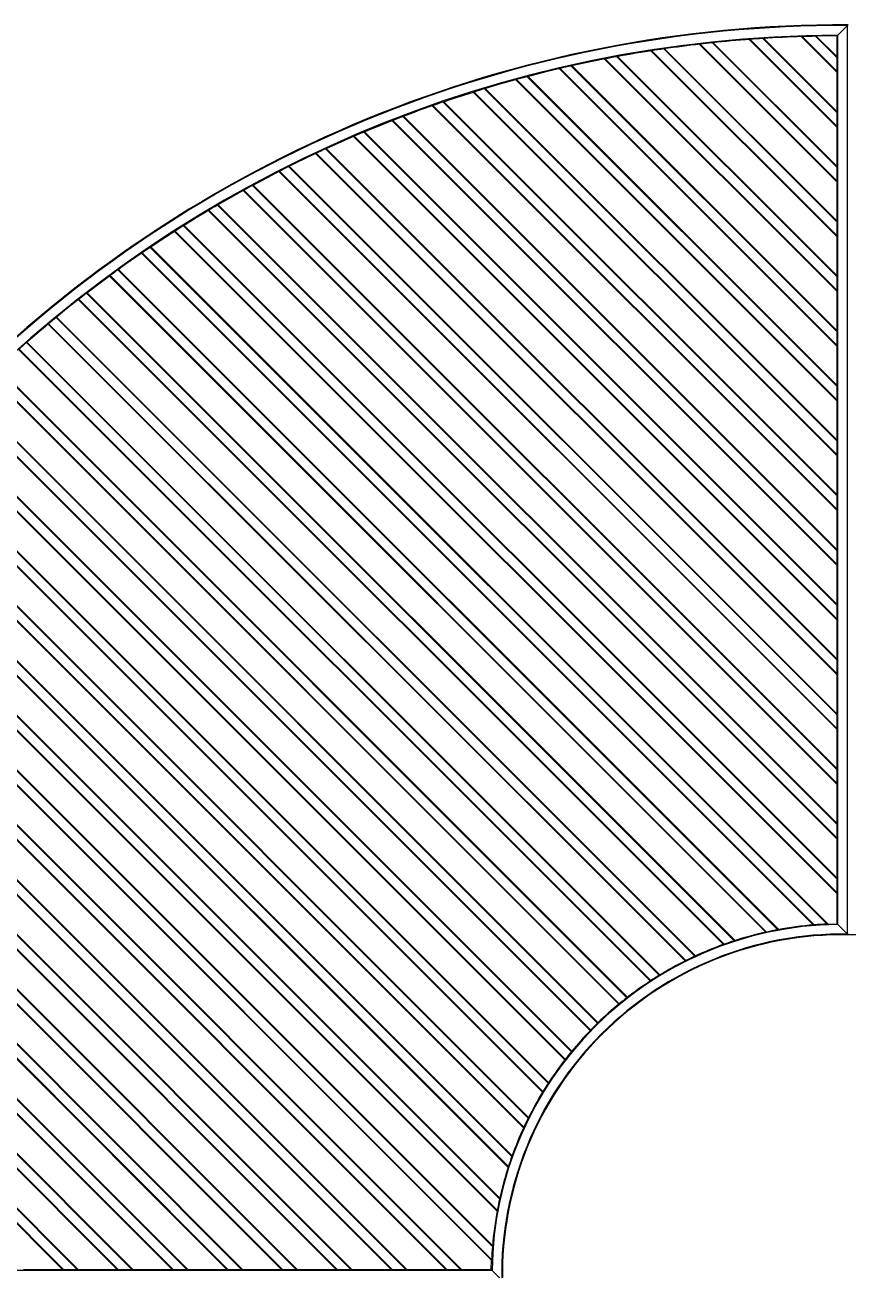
# Model space of a CAD drawing. Header units: millimetres. Extents: x -3019 to 2921, y -1257 to 2943.
# Drawn here: x -2179 to -1584, y 1288 to 2189 of the extents above; entities that cross this region are included whole.
import ezdxf

# ---------------------------------------------------------------- set-up
doc = ezdxf.new("R2010")
doc.units = ezdxf.units.MM

msp = doc.modelspace()

# ---------------------------------------------------------------- linework, layer by layer
for p, q in [((-1617.56, 2180.04), (-1591.56, 2154.04)), ((-1616.88, 2180.06), (-1591.56, 2154.74)), ((-1591.57, 2180.53), (-1607.24, 2180.32)), ((-1607.24, 2180.32), (-1591.56, 2164.64)), ((-1606.55, 2180.34), (-1591.56, 2165.35)), ((-1591.56, 2165.35), (-1591.56, 2180.53)), ((-1591.07, 2181.03), (-1584.07, 2188.03)), ((-1591.06, 2181.04), (-1584.06, 2188.04)), ((-1591.06, 1538.04), (-1591.06, 2181.04)), ((-1584.06, 1531.04), (-1584.06, 2188.04)), ((-1716.87, 2171.16), (-1591.56, 2045.85)), ((-1716.26, 2171.25), (-1591.56, 2046.56)), ((-1691.24, 2174.52), (-1591.56, 2074.84)), ((-1690.61, 2174.59), (-1591.56, 2075.55)), ((-1681.7, 2175.58), (-1591.56, 2085.45)), ((-1681.06, 2175.65), (-1591.56, 2086.16)), ((-1655.11, 2177.99), (-1591.56, 2114.44)), ((-1654.46, 2178.04), (-1591.56, 2115.15)), ((-1645.2, 2178.68), (-1591.56, 2125.05)), ((-1644.54, 2178.73), (-1591.56, 2125.75)), ((-1759.76, 2163.84), (-1591.56, 1995.65)), ((-1759.17, 2163.95), (-1591.56, 1996.35)), ((-1750.85, 2165.54), (-1591.56, 2006.25)), ((-1750.25, 2165.65), (-1591.56, 2006.96)), ((-1726.09, 2169.77), (-1591.56, 2035.24)), ((-1725.48, 2169.86), (-1591.56, 2035.95)), ((-1591.56, 2165.35), (-1591.56, 2164.64)), ((-1591.56, 2154.74), (-1591.56, 2164.64)), ((-1792.34, 2156.82), (-1591.56, 1956.05)), ((-1791.77, 2156.96), (-1591.56, 1956.75)), ((-1783.72, 2158.8), (-1591.56, 1966.65)), ((-1783.14, 2158.93), (-1591.56, 1967.36)), ((-1591.56, 2154.74), (-1591.56, 2154.04)), ((-1591.56, 2125.75), (-1591.56, 2154.04)), ((-1823.92, 2148.8), (-1591.56, 1916.45)), ((-1823.36, 2148.95), (-1591.56, 1917.16)), ((-1815.56, 2151.05), (-1591.56, 1927.06)), ((-1815, 2151.19), (-1591.56, 1927.76)), ((-1854.55, 2139.84), (-1591.56, 1876.85)), ((-1854.01, 2140), (-1591.56, 1877.56)), ((-1846.43, 2142.33), (-1591.56, 1887.46)), ((-1845.89, 2142.49), (-1591.56, 1888.17)), ((-1884.29, 2129.98), (-1591.56, 1837.25)), ((-1883.77, 2130.16), (-1591.56, 1837.96)), ((-1876.41, 2132.7), (-1591.56, 1847.86)), ((-1875.88, 2132.88), (-1591.56, 1848.57)), ((-1591.56, 2125.75), (-1591.56, 2125.05)), ((-1913.19, 2119.28), (-1591.56, 1797.66)), ((-1912.68, 2119.47), (-1591.56, 1798.36)), ((-1905.53, 2122.22), (-1591.56, 1808.26)), ((-1905.01, 2122.42), (-1591.56, 1808.97)), ((-1591.56, 2115.15), (-1591.56, 2125.05)), ((-1941.27, 2107.77), (-1591.56, 1758.06)), ((-1940.78, 2107.98), (-1591.56, 1758.76)), ((-1933.83, 2110.93), (-1591.56, 1768.66)), ((-1933.33, 2111.14), (-1591.56, 1769.37)), ((-1591.56, 2115.15), (-1591.56, 2114.44)), ((-1591.56, 2086.16), (-1591.56, 2114.44)), ((-1961.35, 2098.85), (-1591.56, 1729.07)), ((-1960.86, 2099.07), (-1591.56, 1729.77)), ((-1968.59, 2095.49), (-1591.56, 1718.46)), ((-1968.11, 2095.71), (-1591.56, 1719.17)), ((-1995.16, 2082.46), (-1591.56, 1678.86)), ((-1994.7, 2082.7), (-1591.56, 1679.57)), ((-1988.12, 2086.02), (-1591.56, 1689.47)), ((-1987.65, 2086.26), (-1591.56, 1690.18)), ((-1591.56, 2086.16), (-1591.56, 2085.45)), ((-1591.56, 2075.55), (-1591.56, 2085.45)), ((-2014.16, 2072.47), (-1591.56, 1649.87)), ((-2013.7, 2072.72), (-1591.56, 1650.58)), ((-1591.56, 2075.55), (-1591.56, 2074.84)), ((-1591.56, 2046.56), (-1591.56, 2074.84)), ((-2021.02, 2068.72), (-1591.56, 1639.26)), ((-2020.56, 2068.97), (-1591.56, 1639.97)), ((-2046.17, 2054.27), (-1591.56, 1599.67)), ((-2045.73, 2054.54), (-1591.56, 1600.37)), ((-2039.5, 2058.21), (-1591.56, 1610.27)), ((-2039.06, 2058.47), (-1591.56, 1610.98)), ((-1591.56, 2046.56), (-1591.56, 2045.85)), ((-1591.56, 2035.95), (-1591.56, 2045.85)), ((-2070.65, 2039.15), (-1591.56, 1560.07)), ((-2070.22, 2039.43), (-1591.56, 1560.77)), ((-2064.16, 2043.27), (-1591.56, 1570.67)), ((-2063.73, 2043.54), (-1591.56, 1571.38)), ((-1591.56, 2035.95), (-1591.56, 2035.24)), ((-1591.56, 2006.96), (-1591.56, 2035.24)), ((-2088.15, 2027.66), (-1598.78, 1538.29)), ((-2087.73, 2027.95), (-1598.1, 1538.32)), ((-2094.46, 2023.37), (-1608.75, 1537.65)), ((-2094.04, 2023.66), (-1608.1, 1537.71)), ((-2111.48, 2011.4), (-1634.29, 1534.2)), ((-2111.07, 2011.69), (-1633.69, 1534.31)), ((-2117.63, 2006.93), (-1643.09, 1532.4)), ((-2117.22, 2007.23), (-1642.51, 1532.52)), ((-1591.56, 2006.96), (-1591.56, 2006.25)), ((-1591.56, 1996.35), (-1591.56, 2006.25)), ((-2139.75, 1990.17), (-1673.24, 1523.65)), ((-2134.18, 1994.49), (-1665.86, 1526.17)), ((-2133.78, 1994.8), (-1665.32, 1526.34)), ((-1591.56, 1996.35), (-1591.56, 1995.65)), ((-1591.56, 1967.36), (-1591.56, 1995.65)), ((-2140.15, 1989.85), (-1673.76, 1523.47)), ((-2161.65, 1972.47), (-1700.99, 1511.81)), ((-2156.23, 1976.95), (-1694.3, 1515.02)), ((-2155.84, 1977.27), (-1693.82, 1515.25)), ((-2162.03, 1972.14), (-1701.46, 1511.57)), ((-1591.56, 1967.36), (-1591.56, 1966.65)), ((-1591.56, 1956.75), (-1591.56, 1966.65)), ((-2182.92, 1954.14), (-1726.17, 1497.39)), ((-2177.66, 1958.78), (-1720.1, 1501.22)), ((-2177.28, 1959.11), (-1719.66, 1501.49)), ((-1591.56, 1956.75), (-1591.56, 1956.05)), ((-1591.56, 1927.76), (-1591.56, 1956.05)), ((-2183.3, 1953.81), (-1726.6, 1497.11)), ((-2198.47, 1939.99), (-1743.51, 1485.03)), ((-2198.1, 1940.33), (-1743.11, 1485.34)), ((-2203.93, 1934.85), (-1749.4, 1480.31)), ((-2203.57, 1935.19), (-1749.01, 1480.63)), ((-1591.56, 1927.76), (-1591.56, 1927.06)), ((-2218.65, 1920.58), (-1764.68, 1466.6)), ((-2218.3, 1920.93), (-1764.32, 1466.95)), ((-1591.56, 1917.16), (-1591.56, 1927.06)), ((-2223.95, 1915.27), (-1769.98, 1461.29)), ((-2223.6, 1915.63), (-1769.63, 1461.65)), ((-1591.56, 1917.16), (-1591.56, 1916.45)), ((-1591.56, 1888.17), (-1591.56, 1916.45)), ((-2238.22, 1900.55), (-1783.66, 1445.98)), ((-2237.88, 1900.91), (-1783.34, 1446.37)), ((-2243.36, 1895.07), (-1788.37, 1440.09)), ((-2243.01, 1895.44), (-1788.06, 1440.48)), ((-1591.56, 1888.17), (-1591.56, 1887.46)), ((-1591.56, 1877.56), (-1591.56, 1887.46)), ((-2262.14, 1874.26), (-1804.51, 1416.63)), ((-2261.81, 1874.64), (-1804.25, 1417.07)), ((-2257.17, 1879.89), (-1800.41, 1423.14)), ((-2256.83, 1880.27), (-1800.14, 1423.57)), ((-1591.56, 1877.56), (-1591.56, 1876.85)), ((-1591.56, 1848.57), (-1591.56, 1876.85)), ((-2275.49, 1858.62), (-1814.83, 1397.96)), ((-2275.17, 1859.01), (-1814.6, 1398.43)), ((-2280.29, 1852.82), (-1818.27, 1390.79)), ((-2279.98, 1853.21), (-1818.05, 1391.28)), ((-1591.56, 1848.57), (-1591.56, 1847.86)), ((-1591.56, 1837.96), (-1591.56, 1847.86)), ((-2292.88, 1837.12), (-1826.49, 1370.73)), ((-1591.56, 1837.96), (-1591.56, 1837.25)), ((-1591.56, 1808.97), (-1591.56, 1837.25)), ((-2297.83, 1830.75), (-1829.37, 1362.3)), ((-2297.52, 1831.15), (-1829.2, 1362.83)), ((-2293.19, 1836.72), (-1826.68, 1370.21)), ((-2310.26, 1814.19), (-1835.55, 1339.48)), ((-2309.96, 1814.6), (-1835.42, 1340.06)), ((-2314.72, 1808.05), (-1837.34, 1330.67)), ((-2314.42, 1808.46), (-1837.23, 1331.26)), ((-1591.56, 1808.97), (-1591.56, 1808.26)), ((-1591.56, 1798.36), (-1591.56, 1808.26)), ((-1591.56, 1798.36), (-1591.56, 1797.66)), ((-1591.56, 1769.37), (-1591.56, 1797.66)), ((-2330.97, 1784.7), (-1841.35, 1295.08)), ((-2330.69, 1785.12), (-1841.32, 1295.75)), ((-2326.68, 1791.02), (-1840.73, 1305.07)), ((-2326.39, 1791.44), (-1840.68, 1305.72)), ((-2342.46, 1767.19), (-1863.8, 1288.54)), ((-2342.18, 1767.62), (-1863.09, 1288.54)), ((-1591.56, 1769.37), (-1591.56, 1768.66)), ((-1591.56, 1758.76), (-1591.56, 1768.66)), ((-2346.57, 1760.7), (-1874.41, 1288.54)), ((-2346.3, 1761.13), (-1873.7, 1288.54)), ((-1591.56, 1758.76), (-1591.56, 1758.06)), ((-1591.56, 1729.77), (-1591.56, 1758.06)), ((-2357.56, 1742.7), (-1903.4, 1288.54)), ((-2357.3, 1743.15), (-1902.69, 1288.54)), ((-2361.5, 1736.03), (-1914.01, 1288.54)), ((-2361.24, 1736.48), (-1913.3, 1288.54)), ((-1591.56, 1729.77), (-1591.56, 1729.07)), ((-1591.56, 1719.17), (-1591.56, 1729.07)), ((-2375.49, 1711.14), (-1952.9, 1288.54)), ((-2371.99, 1717.54), (-1943, 1288.54)), ((-2371.74, 1717.99), (-1942.29, 1288.54)), ((-1591.56, 1719.17), (-1591.56, 1718.46)), ((-1591.56, 1690.18), (-1591.56, 1718.46)), ((-2375.74, 1710.68), (-1953.6, 1288.54)), ((-2389.28, 1684.62), (-1993.2, 1288.54)), ((-2389.05, 1685.09), (-1992.49, 1288.54)), ((-2385.73, 1691.67), (-1982.6, 1288.54)), ((-2385.49, 1692.14), (-1981.89, 1288.54)), ((-1591.56, 1690.18), (-1591.56, 1689.47)), ((-1591.56, 1679.57), (-1591.56, 1689.47)), ((-1591.56, 1679.57), (-1591.56, 1678.86)), ((-1591.56, 1650.58), (-1591.56, 1678.86)), ((-2402.1, 1657.84), (-2032.8, 1288.54)), ((-2401.88, 1658.32), (-2032.09, 1288.54)), ((-2398.74, 1665.08), (-2022.19, 1288.54)), ((-2398.51, 1665.56), (-2021.49, 1288.54)), ((-1591.56, 1650.58), (-1591.56, 1649.87)), ((-1591.56, 1639.97), (-1591.56, 1649.87)), ((-1591.56, 1639.97), (-1591.56, 1639.26)), ((-1591.56, 1610.98), (-1591.56, 1639.26)), ((-2414.16, 1630.3), (-2072.4, 1288.54)), ((-2413.95, 1630.8), (-2071.69, 1288.54)), ((-2411.01, 1637.75), (-2061.79, 1288.54)), ((-2410.79, 1638.25), (-2061.08, 1288.54)), ((-2422.5, 1609.65), (-2101.39, 1288.54)), ((-2422.3, 1610.16), (-2100.68, 1288.54)), ((-1591.56, 1610.98), (-1591.56, 1610.27)), ((-1591.56, 1600.37), (-1591.56, 1610.27)), ((-2425.44, 1601.99), (-2112, 1288.54)), ((-2425.25, 1602.5), (-2111.29, 1288.54)), ((-1591.56, 1600.37), (-1591.56, 1599.67)), ((-1591.56, 1571.38), (-1591.56, 1599.67)), ((-2433.19, 1580.74), (-2140.99, 1288.54)), ((-2433.01, 1581.26), (-2140.28, 1288.54)), ((-2435.91, 1572.86), (-2151.59, 1288.54)), ((-2435.73, 1573.38), (-2150.89, 1288.54)), ((-1591.56, 1571.38), (-1591.56, 1570.67)), ((-1591.56, 1560.77), (-1591.56, 1570.67)), ((-1591.56, 1560.77), (-1591.56, 1560.07)), ((-1591.56, 1538.54), (-1591.56, 1560.07)), ((-1598.78, 1538.29), (-1591.53, 1538.51)), ((-1584.06, 1531.04), (-1591.06, 1538.04)), ((-1591.04, 1538.01), (-1584.04, 1531.01)), ((-2484.06, 1288.04), (-1841.07, 1288.04)), ((-2179.88, 1288.54), (-2151.59, 1288.54)), ((-2150.89, 1288.54), (-2151.59, 1288.54)), ((-2150.89, 1288.54), (-2140.99, 1288.54)), ((-2140.28, 1288.54), (-2140.99, 1288.54)), ((-2140.28, 1288.54), (-2112, 1288.54)), ((-2111.29, 1288.54), (-2112, 1288.54)), ((-2111.29, 1288.54), (-2101.39, 1288.54)), ((-2100.68, 1288.54), (-2101.39, 1288.54)), ((-2100.68, 1288.54), (-2072.4, 1288.54)), ((-2071.69, 1288.54), (-2072.4, 1288.54)), ((-2071.69, 1288.54), (-2061.79, 1288.54)), ((-2061.08, 1288.54), (-2061.79, 1288.54)), ((-2061.08, 1288.54), (-2032.8, 1288.54)), ((-2032.09, 1288.54), (-2032.8, 1288.54)), ((-2032.09, 1288.54), (-2022.19, 1288.54)), ((-2021.49, 1288.54), (-2022.19, 1288.54)), ((-2021.49, 1288.54), (-1993.2, 1288.54)), ((-1992.49, 1288.54), (-1993.2, 1288.54)), ((-1992.49, 1288.54), (-1982.6, 1288.54)), ((-1981.89, 1288.54), (-1982.6, 1288.54)), ((-1981.89, 1288.54), (-1953.6, 1288.54)), ((-1952.9, 1288.54), (-1953.6, 1288.54)), ((-1952.9, 1288.54), (-1943, 1288.54)), ((-1942.29, 1288.54), (-1943, 1288.54)), ((-1942.29, 1288.54), (-1914.01, 1288.54)), ((-1913.3, 1288.54), (-1914.01, 1288.54)), ((-1913.3, 1288.54), (-1903.4, 1288.54)), ((-1902.69, 1288.54), (-1903.4, 1288.54)), ((-1902.69, 1288.54), (-1874.41, 1288.54)), ((-1873.7, 1288.54), (-1874.41, 1288.54)), ((-1873.7, 1288.54), (-1863.8, 1288.54)), ((-1863.09, 1288.54), (-1863.8, 1288.54)), ((-1863.09, 1288.54), (-1841.56, 1288.54)), ((-1841.56, 1288.54), (-1841.53, 1288.54)), ((-1841.53, 1288.51), (-1841.32, 1295.63)), ((-1841.07, 1288.04), (-1834.06, 1281.04))]:
    msp.add_line(p, q)
at = {"flags": 128}
for points in [[(-1584.06, 2188.04), (-1583.97, 2188.14), (-1583.87, 2188.23), (-1583.79, 2188.32), (-1583.71, 2188.39), (-1583.65, 2188.45), (-1583.6, 2188.5), (-1583.57, 2188.53), (-1583.56, 2188.54)], [(-1591.56, 2180.54), (-1591.56, 2180.55), (-1591.53, 2180.58), (-1591.48, 2180.62), (-1591.42, 2180.69), (-1591.34, 2180.76), (-1591.26, 2180.85), (-1591.16, 2180.94), (-1591.06, 2181.04)], [(-1759.17, 2163.95), (-1767.48, 2162.29), (-1783.59, 2158.83)], [(-1791.77, 2156.96), (-1802.04, 2154.49), (-1815.56, 2151.05)], [(-1823.36, 2148.95), (-1836.26, 2145.33), (-1846.43, 2142.33)], [(-1854.01, 2140), (-1870.1, 2134.83), (-1876.41, 2132.7)], [(-1912.68, 2119.47), (-1920, 2116.59), (-1933.74, 2110.96)], [(-1940.78, 2107.98), (-1952.63, 2102.79), (-1961.26, 2098.89)], [(-1994.7, 2082.7), (-2000.49, 2079.72), (-2014.08, 2072.51)], [(-2020.56, 2068.97), (-2031.6, 2062.77), (-2039.5, 2058.21)], [(-2070.22, 2039.43), (-2076.95, 2035.08), (-2088.15, 2027.66)], [(-2094.04, 2023.66), (-2106.24, 2015.15), (-2111.42, 2011.45)], [(-2117.22, 2007.23), (-2120.58, 2004.75), (-2134.11, 1994.54)], [(-2139.75, 1990.17), (-2148.63, 1983.12), (-2156.17, 1977)], [(-1591.06, 1538.04), (-1591.16, 1538.14), (-1591.26, 1538.23), (-1591.34, 1538.32), (-1591.42, 1538.39), (-1591.48, 1538.45), (-1591.53, 1538.5), (-1591.56, 1538.53), (-1591.56, 1538.54)], [(-1583.56, 1530.54), (-1583.57, 1530.55), (-1583.6, 1530.57), (-1583.63, 1530.61), (-1583.68, 1530.66), (-1583.74, 1530.72), (-1583.82, 1530.79), (-1583.89, 1530.87), (-1583.98, 1530.95), (-1584.06, 1531.04)], [(-1841.56, 1288.54), (-1841.56, 1288.53), (-1841.53, 1288.51), (-1841.5, 1288.47), (-1841.45, 1288.42), (-1841.39, 1288.36), (-1841.32, 1288.29), (-1841.24, 1288.21), (-1841.15, 1288.13), (-1841.07, 1288.04)], [(-1833.56, 1288.54), (-1833.57, 1288.53), (-1833.6, 1288.5), (-1833.65, 1288.45), (-1833.71, 1288.39), (-1833.79, 1288.32), (-1833.87, 1288.23), (-1833.97, 1288.14), (-1834.06, 1288.04)]]:
    msp.add_lwpolyline(points, dxfattribs=at)
for centre, radius, start, end in [((-1587.56, 1284.54), 904, 89.74704, 180.25296), ((-1587.56, 1284.54), 903.5, 89.77847, 180.22153), ((-1587.56, 1284.54), 896.5, 90.22413, 179.77587), ((-1587.56, 1284.54), 896, 91.87489, 93.68022), ((-1587.56, 1284.54), 896, 91.25847, 91.87489), ((-1587.56, 1284.54), 896, 98.29778, 98.85408), ((-1587.56, 1284.54), 896, 96.60395, 98.29778), ((-1587.56, 1284.54), 896, 96.03053, 96.60395), ((-1587.56, 1284.54), 896, 94.28146, 96.03053), ((-1587.56, 1284.54), 896, 93.68821, 94.28146), ((-1587.56, 1284.54), 896, 100.5, 101.0414), ((-1587.56, 1284.54), 896, 98.85408, 100.5), ((-1587.56, 1284.54), 896, 102.64549, 103.17384), ((-1587.56, 1284.54), 896, 104.74123, 105.2581), ((-1587.56, 1284.54), 896, 106.79314, 107.29989), ((-1587.56, 1284.54), 896, 109.30415, 110.77911), ((-1587.56, 1284.54), 896, 108.80636, 109.30415), ((-1587.56, 1284.54), 896, 110.78535, 111.27522), ((-1587.56, 1284.54), 896, 112.73405, 113.21691), ((-1587.56, 1284.54), 896, 114.65597, 115.13265), ((-1587.56, 1284.54), 896, 115.13265, 116.55427), ((-1587.56, 1284.54), 896, 116.55427, 117.0255), ((-1587.56, 1284.54), 896, 118.43181, 118.89826), ((-1587.56, 1284.54), 896, 120.75352, 122.12938), ((-1587.56, 1284.54), 896, 120.29122, 120.75352), ((-1587.56, 1284.54), 896, 122.1349, 122.59364), ((-1587.56, 1284.54), 896, 123.96514, 124.42084), ((-1587.56, 1284.54), 896, 125.78403, 126.23723), ((-1587.56, 1284.54), 896, 127.59361, 128.04477), ((-1587.56, 1284.54), 896, 129.84538, 131.1871), ((-1587.56, 1284.54), 896, 129.39578, 129.84538), ((-1587.56, 1284.54), 896, 131.1924, 131.6409), ((-1587.56, 1284.54), 253.5, 90.7857, 179.2143), ((-1587.56, 1284.54), 246.5, 89.18058, 180.81942), ((-1587.56, 1284.54), 254, 102.49307, 107.9528), ((-1587.56, 1284.54), 254, 100.60044, 102.49307), ((-1587.56, 1284.54), 254, 94.66455, 100.60044), ((-1587.56, 1284.54), 254, 92.53056, 94.63626), ((-1587.56, 1284.54), 246, 89.06062, 180.93938), ((-1587.56, 1284.54), 254, 109.73451, 114.84944), ((-1587.56, 1284.54), 254, 107.9528, 109.7122), ((-1579.56, 1284.54), 246, 359.06062, 90.93938), ((-1587.56, 1284.54), 254, 114.84944, 116.52269), ((-1587.56, 1284.54), 254, 116.54328, 121.45247), ((-1587.56, 1284.54), 254, 123.09069, 127.87608), ((-1587.56, 1284.54), 254, 121.45247, 123.07138), ((-1587.56, 1284.54), 254, 129.48372, 134.21047), ((-1587.56, 1284.54), 254, 127.87608, 129.46483), ((-1587.56, 1284.54), 254, 135.80811, 140.53517), ((-1587.56, 1284.54), 254, 134.21047, 135.78953), ((-1587.56, 1284.54), 254, 140.53517, 142.12392), ((-1587.56, 1284.54), 254, 142.14292, 146.92862), ((-1587.56, 1284.54), 254, 146.92862, 148.54753), ((-1587.56, 1284.54), 254, 148.56707, 153.47731), ((-1587.56, 1284.54), 254, 153.47731, 155.15056), ((-1587.56, 1284.54), 254, 155.17152, 160.2878), ((-1587.56, 1284.54), 254, 160.2878, 162.0472), ((-1587.56, 1284.54), 254, 162.0472, 167.50693), ((-1587.56, 1284.54), 254, 167.50693, 169.39956), ((-1587.56, 1284.54), 254, 169.42767, 175.36374), ((-1587.56, 1284.54), 254, 175.36374, 177.46944), ((-1587.56, 1284.54), 903.5, 179.77847, 270.22153), ((-1587.56, 1284.54), 246.5, 179.18058, 270.81942)]:
    msp.add_arc(centre, radius, start, end)
for points, knots in [([(-1583.57, 2188.53), (-1583.58, 2188.53), (-1583.58, 2188.52), (-1583.64, 2188.46), (-1583.75, 2188.36), (-1583.9, 2188.21), (-1584.02, 2188.09), (-1584.07, 2188.03)], [0, 0, 0, 0, 0.14044, 0.28044, 0.477244, 0.749378, 1, 1, 1, 1]), ([(-1617.56, 2180.04), (-1617.56, 2180.04), (-1617.55, 2180.04), (-1617.47, 2180.04), (-1617.32, 2180.04), (-1617.11, 2180.05), (-1616.95, 2180.06), (-1616.88, 2180.06)], [0, 0, 0, 0, 0.145548, 0.290463, 0.490317, 0.75955, 1, 1, 1, 1]), ([(-1607.24, 2180.32), (-1607.14, 2180.32), (-1606.96, 2180.33), (-1606.75, 2180.33), (-1606.62, 2180.34), (-1606.56, 2180.34), (-1606.55, 2180.34), (-1606.55, 2180.34)], [0, 0, 0, 0, 0.331943, 0.572944, 0.75285, 0.897659, 1, 1, 1, 1]), ([(-1591.07, 2181.03), (-1591.15, 2180.96), (-1591.28, 2180.83), (-1591.43, 2180.67), (-1591.52, 2180.58), (-1591.57, 2180.54), (-1591.57, 2180.53), (-1591.57, 2180.53)], [0, 0, 0, 0, 0.334662, 0.576528, 0.754341, 0.895236, 1, 1, 1, 1]), ([(-1716.87, 2171.16), (-1716.79, 2171.17), (-1716.64, 2171.19), (-1716.45, 2171.22), (-1716.32, 2171.24), (-1716.26, 2171.25), (-1716.26, 2171.25), (-1716.26, 2171.25)], [0, 0, 0, 0, 0.287572, 0.528981, 0.723634, 0.889171, 1, 1, 1, 1]), ([(-1691.24, 2174.52), (-1691.24, 2174.52), (-1691.23, 2174.52), (-1691.15, 2174.53), (-1691.03, 2174.55), (-1690.84, 2174.57), (-1690.69, 2174.58), (-1690.61, 2174.59)], [0, 0, 0, 0, 0.158794, 0.317069, 0.48741, 0.739025, 1, 1, 1, 1]), ([(-1681.7, 2175.58), (-1681.61, 2175.59), (-1681.46, 2175.61), (-1681.26, 2175.63), (-1681.13, 2175.64), (-1681.07, 2175.65), (-1681.06, 2175.65), (-1681.06, 2175.65)], [0, 0, 0, 0, 0.281927, 0.52864, 0.721672, 0.882295, 1, 1, 1, 1]), ([(-1655.11, 2177.99), (-1655.11, 2177.99), (-1655.1, 2177.99), (-1655.02, 2178), (-1654.87, 2178.01), (-1654.68, 2178.02), (-1654.53, 2178.03), (-1654.46, 2178.04)], [0, 0, 0, 0, 0.152426, 0.304263, 0.507876, 0.772567, 1, 1, 1, 1]), ([(-1645.2, 2178.68), (-1645.12, 2178.69), (-1644.96, 2178.7), (-1644.75, 2178.71), (-1644.62, 2178.72), (-1644.55, 2178.72), (-1644.54, 2178.73), (-1644.54, 2178.73)], [0, 0, 0, 0, 0.2756932, 0.5286506, 0.7200708, 0.8756023, 1, 1, 1, 1]), ([(-1759.76, 2163.84), (-1759.75, 2163.84), (-1759.74, 2163.84), (-1759.66, 2163.86), (-1759.55, 2163.88), (-1759.38, 2163.91), (-1759.24, 2163.94), (-1759.17, 2163.95)], [0, 0, 0, 0, 0.1702625, 0.3401143, 0.5208004, 0.7308564, 1, 1, 1, 1]), ([(-1750.85, 2165.54), (-1750.76, 2165.55), (-1750.6, 2165.58), (-1750.41, 2165.62), (-1750.29, 2165.64), (-1750.25, 2165.65), (-1750.25, 2165.65), (-1750.25, 2165.65)], [0, 0, 0, 0, 0.2929868, 0.5715732, 0.760762, 0.9508669, 1, 1, 1, 1]), ([(-1726.09, 2169.77), (-1726.08, 2169.77), (-1726.07, 2169.77), (-1726, 2169.78), (-1725.88, 2169.8), (-1725.71, 2169.82), (-1725.57, 2169.85), (-1725.49, 2169.86), (-1725.48, 2169.86)], [0, 0, 0, 0, 0.164671, 0.328864, 0.504589, 0.712606, 0.960697, 1, 1, 1, 1]), ([(-1792.34, 2156.82), (-1792.34, 2156.83), (-1792.33, 2156.83), (-1792.25, 2156.85), (-1792.13, 2156.87), (-1791.97, 2156.91), (-1791.84, 2156.94), (-1791.77, 2156.96)], [0, 0, 0, 0, 0.1754, 0.350418, 0.535496, 0.747149, 1, 1, 1, 1]), ([(-1783.72, 2158.8), (-1783.63, 2158.82), (-1783.47, 2158.86), (-1783.29, 2158.9), (-1783.18, 2158.93), (-1783.14, 2158.93), (-1783.14, 2158.93), (-1783.14, 2158.93)], [0, 0, 0, 0, 0.2976623, 0.5669346, 0.7594171, 0.9527295, 1, 1, 1, 1]), ([(-1823.92, 2148.8), (-1823.91, 2148.8), (-1823.9, 2148.81), (-1823.83, 2148.83), (-1823.71, 2148.86), (-1823.55, 2148.9), (-1823.43, 2148.94), (-1823.36, 2148.95)], [0, 0, 0, 0, 0.18015, 0.359977, 0.549069, 0.761819, 1, 1, 1, 1]), ([(-1815.56, 2151.05), (-1815.47, 2151.07), (-1815.32, 2151.11), (-1815.14, 2151.16), (-1815.03, 2151.18), (-1815, 2151.19), (-1815, 2151.19), (-1815, 2151.19)], [0, 0, 0, 0, 0.301963, 0.563084, 0.758506, 0.954641, 1, 1, 1, 1]), ([(-1854.55, 2139.84), (-1854.55, 2139.84), (-1854.54, 2139.84), (-1854.46, 2139.87), (-1854.34, 2139.9), (-1854.19, 2139.95), (-1854.07, 2139.99), (-1854.01, 2140)], [0, 0, 0, 0, 0.1845575, 0.3688122, 0.5614607, 0.7751613, 1, 1, 1, 1]), ([(-1846.43, 2142.33), (-1846.37, 2142.35), (-1846.23, 2142.39), (-1846.05, 2142.44), (-1845.93, 2142.48), (-1845.89, 2142.49), (-1845.89, 2142.49), (-1845.89, 2142.49)], [0, 0, 0, 0, 0.253264, 0.507052, 0.741733, 0.946244, 1, 1, 1, 1]), ([(-1884.29, 2129.98), (-1884.29, 2129.98), (-1884.28, 2129.98), (-1884.2, 2130.01), (-1884.08, 2130.05), (-1883.93, 2130.1), (-1883.82, 2130.14), (-1883.77, 2130.16)], [0, 0, 0, 0, 0.188621, 0.376975, 0.57294, 0.787281, 1, 1, 1, 1]), ([(-1876.41, 2132.7), (-1876.34, 2132.73), (-1876.21, 2132.77), (-1876.05, 2132.83), (-1875.93, 2132.87), (-1875.88, 2132.88), (-1875.88, 2132.88), (-1875.88, 2132.88)], [0, 0, 0, 0, 0.247115, 0.494831, 0.726955, 0.933819, 1, 1, 1, 1]), ([(-1913.19, 2119.28), (-1913.18, 2119.28), (-1913.17, 2119.28), (-1913.09, 2119.31), (-1912.98, 2119.36), (-1912.83, 2119.41), (-1912.73, 2119.45), (-1912.68, 2119.47)], [0, 0, 0, 0, 0.1923714, 0.3844955, 0.583352, 0.798169, 1, 1, 1, 1]), ([(-1905.53, 2122.22), (-1905.46, 2122.25), (-1905.34, 2122.29), (-1905.18, 2122.36), (-1905.06, 2122.4), (-1905.02, 2122.42), (-1905.01, 2122.42), (-1905.01, 2122.42)], [0, 0, 0, 0, 0.241883, 0.484092, 0.713907, 0.922573, 1, 1, 1, 1]), ([(-1941.27, 2107.77), (-1941.27, 2107.77), (-1941.26, 2107.77), (-1941.18, 2107.81), (-1941.07, 2107.86), (-1940.93, 2107.92), (-1940.83, 2107.96), (-1940.78, 2107.98)], [0, 0, 0, 0, 0.195797, 0.3914, 0.592841, 0.807919, 1, 1, 1, 1]), ([(-1933.83, 2110.93), (-1933.77, 2110.95), (-1933.65, 2111), (-1933.49, 2111.07), (-1933.38, 2111.11), (-1933.33, 2111.13), (-1933.33, 2111.14), (-1933.33, 2111.14)], [0, 0, 0, 0, 0.2372053, 0.4747606, 0.7023174, 0.9124399, 1, 1, 1, 1]), ([(-1961.35, 2098.85), (-1961.29, 2098.88), (-1961.18, 2098.93), (-1961.02, 2099), (-1960.92, 2099.05), (-1960.87, 2099.07), (-1960.86, 2099.07), (-1960.86, 2099.07)], [0, 0, 0, 0, 0.233198, 0.46661, 0.69214, 0.903356, 1, 1, 1, 1]), ([(-1968.59, 2095.49), (-1968.59, 2095.49), (-1968.58, 2095.49), (-1968.5, 2095.53), (-1968.39, 2095.58), (-1968.25, 2095.65), (-1968.15, 2095.69), (-1968.11, 2095.71)], [0, 0, 0, 0, 0.1989183, 0.3976581, 0.6014414, 0.8167248, 1, 1, 1, 1]), ([(-1995.16, 2082.46), (-1995.16, 2082.46), (-1995.15, 2082.47), (-1995.07, 2082.51), (-1994.96, 2082.56), (-1994.83, 2082.63), (-1994.74, 2082.68), (-1994.7, 2082.7)], [0, 0, 0, 0, 0.201743, 0.403345, 0.609153, 0.824484, 1, 1, 1, 1]), ([(-1988.12, 2086.02), (-1988.06, 2086.05), (-1987.95, 2086.1), (-1987.81, 2086.18), (-1987.7, 2086.23), (-1987.65, 2086.25), (-1987.65, 2086.26), (-1987.65, 2086.26)], [0, 0, 0, 0, 0.229701, 0.459544, 0.683171, 0.895255, 1, 1, 1, 1]), ([(-2014.16, 2072.47), (-2014.11, 2072.5), (-2014, 2072.55), (-2013.86, 2072.63), (-2013.76, 2072.69), (-2013.71, 2072.71), (-2013.7, 2072.71), (-2013.7, 2072.72)], [0, 0, 0, 0, 0.2265645, 0.4533092, 0.6752614, 0.888071, 1, 1, 1, 1]), ([(-2021.02, 2068.72), (-2021.01, 2068.72), (-2021, 2068.72), (-2020.93, 2068.77), (-2020.82, 2068.83), (-2020.69, 2068.9), (-2020.6, 2068.95), (-2020.56, 2068.97)], [0, 0, 0, 0, 0.204266, 0.408425, 0.616067, 0.8313831, 1, 1, 1, 1]), ([(-2046.17, 2054.27), (-2046.17, 2054.28), (-2046.16, 2054.28), (-2046.09, 2054.33), (-2045.98, 2054.39), (-2045.85, 2054.47), (-2045.77, 2054.52), (-2045.73, 2054.54)], [0, 0, 0, 0, 0.206521, 0.412941, 0.622104, 0.837385, 1, 1, 1, 1]), ([(-2039.5, 2058.21), (-2039.45, 2058.24), (-2039.35, 2058.3), (-2039.21, 2058.38), (-2039.11, 2058.44), (-2039.06, 2058.47), (-2039.06, 2058.47), (-2039.06, 2058.47)], [0, 0, 0, 0, 0.223949, 0.4480363, 0.6684782, 0.8817708, 1, 1, 1, 1]), ([(-2070.65, 2039.15), (-2070.65, 2039.16), (-2070.64, 2039.16), (-2070.57, 2039.21), (-2070.46, 2039.28), (-2070.34, 2039.35), (-2070.25, 2039.41), (-2070.22, 2039.43)], [0, 0, 0, 0, 0.208474, 0.416899, 0.627407, 0.842603, 1, 1, 1, 1]), ([(-2064.16, 2043.27), (-2064.11, 2043.3), (-2064.01, 2043.36), (-2063.88, 2043.45), (-2063.78, 2043.51), (-2063.73, 2043.54), (-2063.73, 2043.54), (-2063.73, 2043.54)], [0, 0, 0, 0, 0.221705, 0.443469, 0.662591, 0.876303, 1, 1, 1, 1]), ([(-2088.15, 2027.66), (-2088.1, 2027.69), (-2088.01, 2027.76), (-2087.88, 2027.84), (-2087.78, 2027.91), (-2087.73, 2027.94), (-2087.73, 2027.94), (-2087.73, 2027.95)], [0, 0, 0, 0, 0.219796, 0.439669, 0.657606, 0.87163, 1, 1, 1, 1]), ([(-2094.46, 2023.37), (-2094.46, 2023.37), (-2094.45, 2023.38), (-2094.38, 2023.43), (-2094.28, 2023.5), (-2094.16, 2023.58), (-2094.08, 2023.63), (-2094.04, 2023.66)], [0, 0, 0, 0, 0.21017, 0.420285, 0.631961, 0.84704, 1, 1, 1, 1]), ([(-2111.48, 2011.4), (-2111.44, 2011.43), (-2111.34, 2011.5), (-2111.22, 2011.59), (-2111.13, 2011.66), (-2111.08, 2011.69), (-2111.08, 2011.69), (-2111.07, 2011.69)], [0, 0, 0, 0, 0.218185, 0.4364873, 0.6534687, 0.8677251, 1, 1, 1, 1]), ([(-2117.63, 2006.93), (-2117.62, 2006.94), (-2117.61, 2006.94), (-2117.54, 2006.99), (-2117.44, 2007.07), (-2117.33, 2007.15), (-2117.25, 2007.21), (-2117.22, 2007.23)], [0, 0, 0, 0, 0.211573, 0.423146, 0.635805, 0.850749, 1, 1, 1, 1]), ([(-2140.15, 1989.85), (-2140.14, 1989.86), (-2140.13, 1989.86), (-2140.07, 1989.92), (-2139.97, 1990), (-2139.85, 1990.08), (-2139.78, 1990.14), (-2139.75, 1990.17)], [0, 0, 0, 0, 0.21275, 0.425436, 0.638852, 0.853694, 1, 1, 1, 1]), ([(-2134.18, 1994.49), (-2134.13, 1994.53), (-2134.04, 1994.6), (-2133.92, 1994.69), (-2133.83, 1994.76), (-2133.78, 1994.79), (-2133.78, 1994.8), (-2133.78, 1994.8)], [0, 0, 0, 0, 0.216921, 0.433915, 0.65013, 0.864545, 1, 1, 1, 1]), ([(-2162.03, 1972.14), (-2162.03, 1972.15), (-2162.02, 1972.16), (-2161.96, 1972.21), (-2161.86, 1972.29), (-2161.75, 1972.38), (-2161.68, 1972.44), (-2161.65, 1972.47)], [0, 0, 0, 0, 0.213594, 0.427186, 0.641207, 0.85604, 1, 1, 1, 1]), ([(-2156.23, 1976.95), (-2156.19, 1976.99), (-2156.1, 1977.06), (-2155.98, 1977.15), (-2155.9, 1977.23), (-2155.85, 1977.26), (-2155.85, 1977.27), (-2155.84, 1977.27)], [0, 0, 0, 0, 0.21598, 0.431988, 0.647529, 0.862087, 1, 1, 1, 1]), ([(-2177.66, 1958.78), (-2177.62, 1958.82), (-2177.53, 1958.89), (-2177.42, 1958.99), (-2177.34, 1959.07), (-2177.29, 1959.11), (-2177.29, 1959.11), (-2177.28, 1959.11)], [0, 0, 0, 0, 0.215324, 0.430625, 0.645687, 0.860307, 1, 1, 1, 1]), ([(-1642.51, 1532.52), (-1642.59, 1532.51), (-1642.75, 1532.47), (-1642.94, 1532.43), (-1643.05, 1532.4), (-1643.09, 1532.4), (-1643.09, 1532.4), (-1643.09, 1532.4)], [0, 0, 0, 0, 0.297453, 0.567218, 0.759513, 0.952655, 1, 1, 1, 1]), ([(-1633.69, 1534.31), (-1633.7, 1534.31), (-1633.7, 1534.31), (-1633.75, 1534.31), (-1633.84, 1534.29), (-1633.98, 1534.26), (-1634.14, 1534.23), (-1634.25, 1534.21), (-1634.29, 1534.2)], [0, 0, 0, 0, 0.094207, 0.254162, 0.423415, 0.616644, 0.844153, 1, 1, 1, 1]), ([(-1608.1, 1537.71), (-1608.18, 1537.7), (-1608.34, 1537.69), (-1608.54, 1537.67), (-1608.67, 1537.66), (-1608.74, 1537.65), (-1608.75, 1537.65), (-1608.75, 1537.65)], [0, 0, 0, 0, 0.2784775, 0.5282342, 0.7203406, 0.878243, 1, 1, 1, 1]), ([(-1598.1, 1538.32), (-1598.1, 1538.32), (-1598.11, 1538.32), (-1598.14, 1538.32), (-1598.23, 1538.31), (-1598.4, 1538.31), (-1598.59, 1538.3), (-1598.73, 1538.29), (-1598.78, 1538.29)], [0, 0, 0, 0, 0.062452, 0.196556, 0.339269, 0.555641, 0.842253, 1, 1, 1, 1]), ([(-1591.53, 1538.51), (-1591.53, 1538.51), (-1591.53, 1538.5), (-1591.5, 1538.47), (-1591.42, 1538.39), (-1591.28, 1538.25), (-1591.14, 1538.12), (-1591.06, 1538.03), (-1591.04, 1538.01)], [0, 0, 0, 0, 0.074029, 0.209126, 0.381768, 0.615504, 0.927782, 1, 1, 1, 1]), ([(-1584.04, 1531.01), (-1583.97, 1530.94), (-1583.84, 1530.81), (-1583.68, 1530.66), (-1583.59, 1530.56), (-1583.54, 1530.51), (-1583.53, 1530.51), (-1583.53, 1530.51)], [0, 0, 0, 0, 0.3159641, 0.5649787, 0.7449995, 0.8859077, 1, 1, 1, 1]), ([(-1583.6, 1530.51), (-1583.59, 1530.51), (-1583.59, 1530.52), (-1583.53, 1530.57), (-1583.42, 1530.68), (-1583.27, 1530.83), (-1583.15, 1530.96), (-1583.09, 1531.01)], [0, 0, 0, 0, 0.1370508, 0.2736479, 0.4684436, 0.7428757, 1, 1, 1, 1]), ([(-1673.24, 1523.65), (-1673.3, 1523.63), (-1673.43, 1523.59), (-1673.59, 1523.53), (-1673.71, 1523.48), (-1673.75, 1523.47), (-1673.76, 1523.47), (-1673.76, 1523.47)], [0, 0, 0, 0, 0.244479, 0.48947, 0.720327, 0.928033, 1, 1, 1, 1]), ([(-1665.32, 1526.34), (-1665.32, 1526.34), (-1665.33, 1526.34), (-1665.39, 1526.32), (-1665.49, 1526.29), (-1665.64, 1526.24), (-1665.77, 1526.2), (-1665.84, 1526.18), (-1665.86, 1526.17)], [0, 0, 0, 0, 0.139836, 0.320246, 0.509632, 0.717452, 0.947978, 1, 1, 1, 1]), ([(-1693.82, 1515.25), (-1693.82, 1515.24), (-1693.83, 1515.24), (-1693.89, 1515.22), (-1693.99, 1515.17), (-1694.12, 1515.11), (-1694.24, 1515.05), (-1694.3, 1515.03), (-1694.3, 1515.02)], [0, 0, 0, 0, 0.141889, 0.337195, 0.537694, 0.749157, 0.973331, 1, 1, 1, 1]), ([(-1700.99, 1511.81), (-1701.04, 1511.78), (-1701.15, 1511.72), (-1701.3, 1511.65), (-1701.41, 1511.6), (-1701.46, 1511.57), (-1701.46, 1511.57), (-1701.46, 1511.57)], [0, 0, 0, 0, 0.229624, 0.459475, 0.682973, 0.895021, 1, 1, 1, 1]), ([(-1726.17, 1497.39), (-1726.22, 1497.36), (-1726.32, 1497.29), (-1726.45, 1497.21), (-1726.54, 1497.14), (-1726.59, 1497.11), (-1726.59, 1497.11), (-1726.6, 1497.11)], [0, 0, 0, 0, 0.220638, 0.441385, 0.659763, 0.873605, 1, 1, 1, 1]), ([(-1719.66, 1501.49), (-1719.66, 1501.49), (-1719.67, 1501.48), (-1719.72, 1501.45), (-1719.82, 1501.39), (-1719.95, 1501.31), (-1720.05, 1501.25), (-1720.1, 1501.22), (-1720.1, 1501.22)], [0, 0, 0, 0, 0.14476, 0.350556, 0.558867, 0.772291, 0.991545, 1, 1, 1, 1]), ([(-1749.01, 1480.63), (-1749.05, 1480.59), (-1749.14, 1480.52), (-1749.26, 1480.43), (-1749.34, 1480.35), (-1749.39, 1480.32), (-1749.39, 1480.31), (-1749.4, 1480.31)], [0, 0, 0, 0, 0.215954, 0.431906, 0.647383, 0.861909, 1, 1, 1, 1]), ([(-1743.11, 1485.34), (-1743.11, 1485.34), (-1743.12, 1485.33), (-1743.17, 1485.3), (-1743.26, 1485.23), (-1743.38, 1485.13), (-1743.47, 1485.07), (-1743.51, 1485.03)], [0, 0, 0, 0, 0.147077, 0.359278, 0.57218, 0.786584, 1, 1, 1, 1]), ([(-1769.63, 1461.65), (-1769.67, 1461.61), (-1769.75, 1461.53), (-1769.85, 1461.42), (-1769.93, 1461.34), (-1769.97, 1461.3), (-1769.97, 1461.29), (-1769.98, 1461.29)], [0, 0, 0, 0, 0.214735, 0.429438, 0.644153, 0.858848, 1, 1, 1, 1]), ([(-1764.32, 1466.95), (-1764.32, 1466.95), (-1764.33, 1466.94), (-1764.37, 1466.9), (-1764.45, 1466.82), (-1764.56, 1466.72), (-1764.64, 1466.64), (-1764.68, 1466.6)], [0, 0, 0, 0, 0.148053, 0.362694, 0.577327, 0.792009, 1, 1, 1, 1]), ([(-1783.34, 1446.37), (-1783.34, 1446.37), (-1783.34, 1446.36), (-1783.38, 1446.31), (-1783.46, 1446.23), (-1783.55, 1446.11), (-1783.62, 1446.03), (-1783.66, 1445.98)], [0, 0, 0, 0, 0.1474112, 0.3606675, 0.5743266, 0.7888148, 1, 1, 1, 1]), ([(-1788.06, 1440.48), (-1788.09, 1440.44), (-1788.16, 1440.35), (-1788.26, 1440.23), (-1788.33, 1440.14), (-1788.36, 1440.09), (-1788.37, 1440.09), (-1788.37, 1440.09)], [0, 0, 0, 0, 0.2168332, 0.4336408, 0.6497241, 0.8641913, 1, 1, 1, 1]), ([(-1800.14, 1423.57), (-1800.14, 1423.57), (-1800.14, 1423.56), (-1800.17, 1423.51), (-1800.24, 1423.42), (-1800.32, 1423.29), (-1800.38, 1423.19), (-1800.41, 1423.14), (-1800.41, 1423.14)], [0, 0, 0, 0, 0.145321, 0.353289, 0.563099, 0.776826, 0.99494, 1, 1, 1, 1]), ([(-1804.25, 1417.07), (-1804.28, 1417.02), (-1804.34, 1416.92), (-1804.42, 1416.79), (-1804.48, 1416.69), (-1804.51, 1416.64), (-1804.51, 1416.64), (-1804.51, 1416.63)], [0, 0, 0, 0, 0.2225476, 0.4451517, 0.6647884, 0.8783875, 1, 1, 1, 1]), ([(-1814.6, 1398.43), (-1814.6, 1398.43), (-1814.6, 1398.43), (-1814.63, 1398.37), (-1814.68, 1398.27), (-1814.75, 1398.14), (-1814.8, 1398.03), (-1814.83, 1397.97), (-1814.83, 1397.96)], [0, 0, 0, 0, 0.142429, 0.341055, 0.544004, 0.755986, 0.97855, 1, 1, 1, 1]), ([(-1818.05, 1391.28), (-1818.07, 1391.22), (-1818.13, 1391.11), (-1818.2, 1390.96), (-1818.25, 1390.85), (-1818.27, 1390.8), (-1818.27, 1390.8), (-1818.27, 1390.79)], [0, 0, 0, 0, 0.232836, 0.465939, 0.691349, 0.902705, 1, 1, 1, 1]), ([(-1826.49, 1370.73), (-1826.49, 1370.73), (-1826.5, 1370.72), (-1826.52, 1370.66), (-1826.55, 1370.56), (-1826.61, 1370.42), (-1826.65, 1370.29), (-1826.68, 1370.22), (-1826.68, 1370.21)], [0, 0, 0, 0, 0.139964, 0.324953, 0.517709, 0.726499, 0.954931, 1, 1, 1, 1]), ([(-1829.2, 1362.83), (-1829.22, 1362.76), (-1829.26, 1362.63), (-1829.32, 1362.46), (-1829.36, 1362.34), (-1829.37, 1362.3), (-1829.37, 1362.3), (-1829.37, 1362.3)], [0, 0, 0, 0, 0.24973, 0.499987, 0.73333, 0.939272, 1, 1, 1, 1]), ([(-1835.42, 1340.06), (-1835.42, 1340.06), (-1835.42, 1340.06), (-1835.43, 1340.01), (-1835.46, 1339.91), (-1835.49, 1339.77), (-1835.52, 1339.62), (-1835.54, 1339.52), (-1835.55, 1339.48)], [0, 0, 0, 0, 0.099617, 0.265701, 0.44052, 0.637385, 0.865084, 1, 1, 1, 1]), ([(-1837.23, 1331.26), (-1837.25, 1331.18), (-1837.28, 1331.02), (-1837.31, 1330.83), (-1837.33, 1330.71), (-1837.34, 1330.67), (-1837.34, 1330.67), (-1837.34, 1330.67)], [0, 0, 0, 0, 0.2931305, 0.571344, 0.7606549, 0.9509101, 1, 1, 1, 1]), ([(-1840.68, 1305.72), (-1840.68, 1305.72), (-1840.68, 1305.72), (-1840.68, 1305.68), (-1840.69, 1305.59), (-1840.71, 1305.42), (-1840.72, 1305.23), (-1840.73, 1305.11), (-1840.73, 1305.07)], [0, 0, 0, 0, 0.072341, 0.214249, 0.365288, 0.586648, 0.869412, 1, 1, 1, 1]), ([(-1841.04, 1288.01), (-1841.05, 1288.02), (-1841.13, 1288.1), (-1841.26, 1288.24), (-1841.41, 1288.38), (-1841.49, 1288.47), (-1841.53, 1288.5), (-1841.53, 1288.51), (-1841.53, 1288.51)], [0, 0, 0, 0, 0.032057, 0.370688, 0.600091, 0.773625, 0.914445, 1, 1, 1, 1]), ([(-1841.32, 1295.75), (-1841.32, 1295.67), (-1841.33, 1295.51), (-1841.34, 1295.3), (-1841.34, 1295.16), (-1841.35, 1295.09), (-1841.35, 1295.08), (-1841.35, 1295.08)], [0, 0, 0, 0, 0.272289, 0.529078, 0.719642, 0.872497, 1, 1, 1, 1]), ([(-1834.04, 1288.06), (-1833.97, 1288.14), (-1833.84, 1288.26), (-1833.68, 1288.42), (-1833.59, 1288.51), (-1833.54, 1288.56), (-1833.53, 1288.57), (-1833.53, 1288.57)], [0, 0, 0, 0, 0.315962, 0.564977, 0.74501, 0.885901, 1, 1, 1, 1])]:
    msp.add_open_spline(points, degree=3, knots=knots)

doc.saveas('drawing.dxf')
